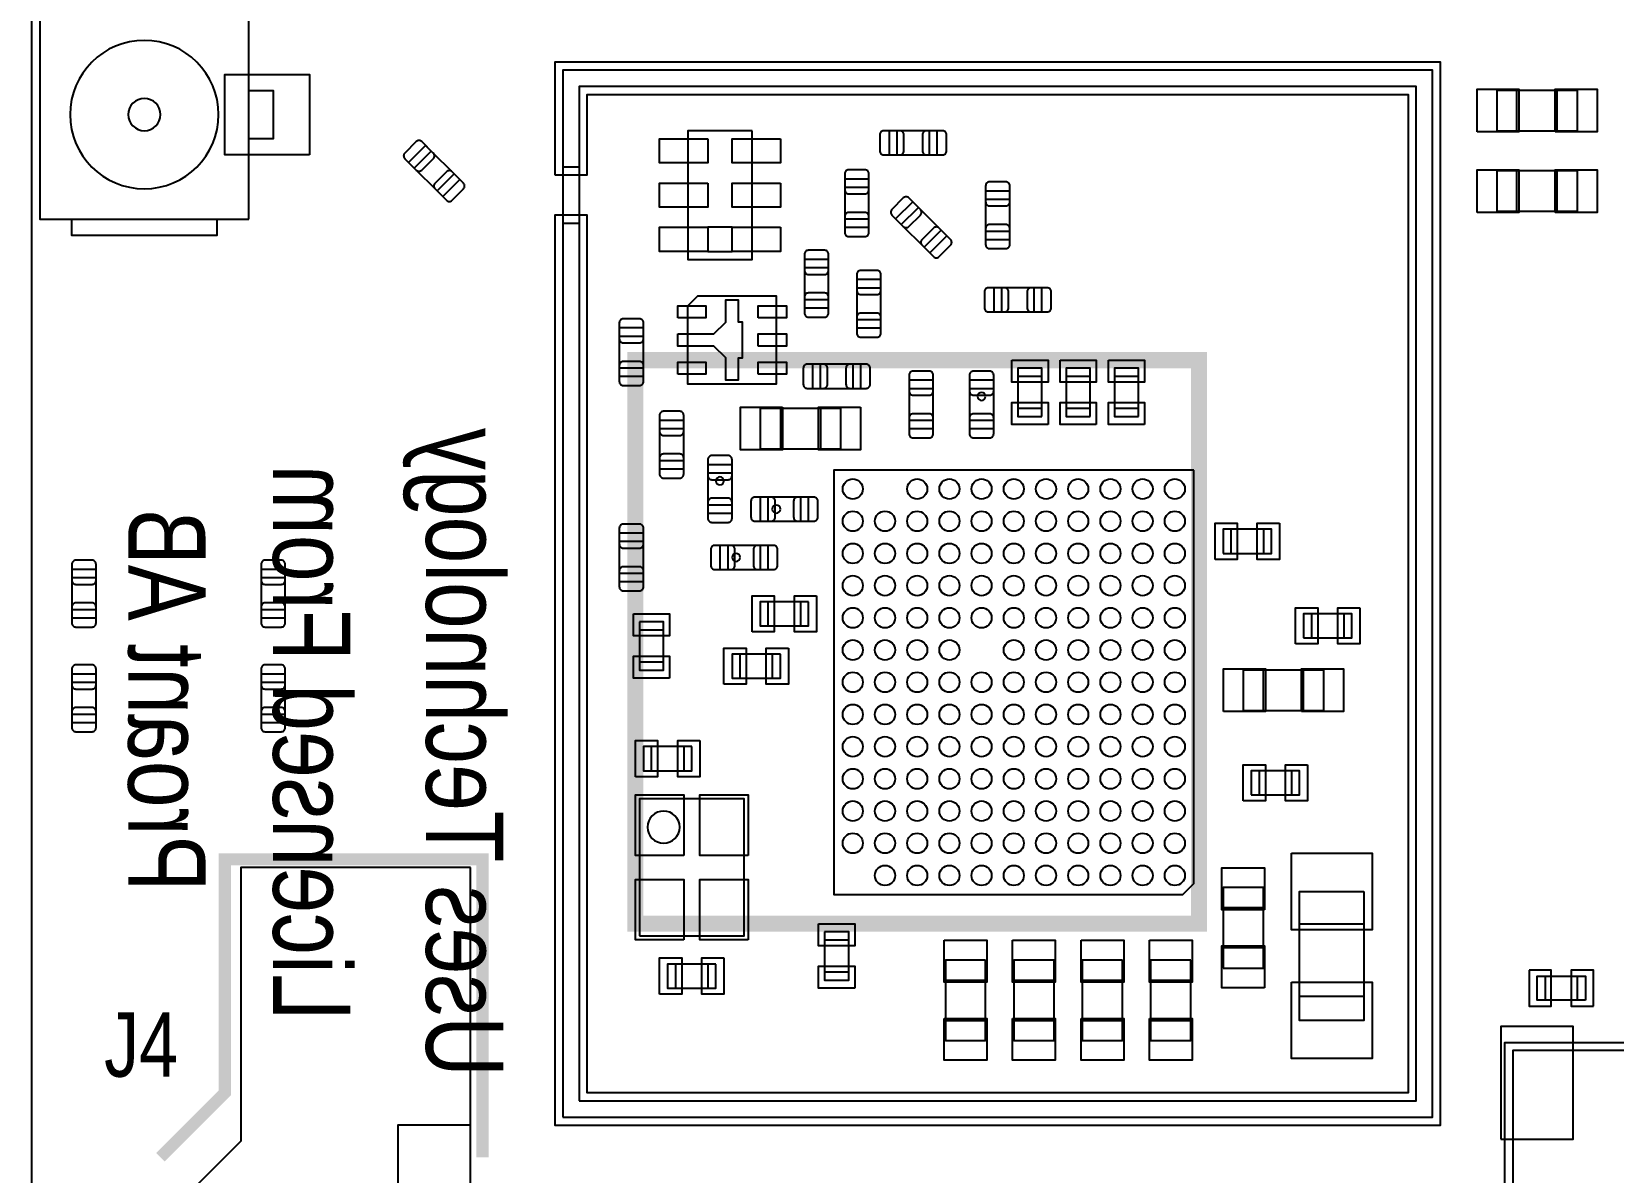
# Model space of a CAD drawing. Extents: x -2.3 to 88, y -2.5 to 83.
# Drawn here: x 0 to 19.65, y 35.41 to 49.58 of the extents above; entities that cross this region are included whole.
import ezdxf

# ---------------------------------------------------------------- set-up
doc = ezdxf.new("R2010")
doc.units = 0
for name, color, linetype in [('BOARD_OUTLINE', 85, 'CONTINUOUS'), ('PARTS_BOTTOM', 12, 'CONTINUOUS'), ('PARTS_TOP', 111, 'CONTINUOUS'), ('PINS_BOTTOM', 5, 'CONTINUOUS'), ('PINS_TOP', 1, 'CONTINUOUS'), ('SILK_BOTTOM', 85, 'CONTINUOUS'), ('SILK_TOP', 85, 'CONTINUOUS')]:
    doc.layers.add(name, color=color, linetype=linetype)

msp = doc.modelspace()

# ---------------------------------------------------------------- linework, layer by layer
at = {"layer": 'BOARD_OUTLINE'}
msp.add_lwpolyline([(3, 0), (82, 0, 0.414214), (85, 3), (85, 53, 0.414214), (82, 56), (3, 56, 0.414214), (0, 53), (0, 3, 0.414214)], format="xyb", close=True, dxfattribs=at)
at = {"layer": 'PARTS_BOTTOM'}
for points in [[(19.3, 37.55), (18.7, 37.55), (18.7, 37.85), (19.3, 37.85), (19.3, 37.55)], [(18.8, 37.85), (18.8, 37.55)], [(19.2, 37.55), (19.2, 37.85)], [(20.7, 33.825), (18.3, 33.825), (18.3, 37.025), (20.7, 37.025), (20.7, 33.825), (20.6, 33.825)], [(20.6, 33.925), (20.6, 36.925), (18.4, 36.925), (18.4, 33.925), (20.6, 33.925)]]:
    msp.add_lwpolyline(points, dxfattribs=at)
at = {"layer": 'PARTS_TOP'}
for points in [[(2.7, 47.25), (2.7, 49.85), (0.1, 49.85), (0.1, 47.25), (2.7, 47.25)], [(6.6, 36.1), (17.4, 36.1), (17.4, 49.1), (6.6, 49.1), (6.6, 36.1)], [(2.7, 48.85), (3, 48.85), (3, 48.25), (2.7, 48.25)], [(6.8, 36.3), (17.2, 36.3), (17.2, 48.9), (6.8, 48.9), (6.8, 36.3)], [(18.2, 48.85), (18.2, 48.35), (19.2, 48.35), (19.2, 48.85), (18.2, 48.85)], [(18.45, 48.35), (18.45, 48.85)], [(18.95, 48.35), (18.95, 48.85)], [(8.95, 48.35), (8.15, 48.35), (8.15, 46.75), (8.95, 46.75), (8.95, 48.35)], [(11.25, 48.35), (10.65, 48.35), (10.65, 48.05), (11.25, 48.05), (11.25, 48.35)], [(10.75, 48.05), (10.75, 48.35)], [(11.15, 48.35), (11.15, 48.05)], [(4.6818, 47.9561), (5.1061, 47.5318), (5.3182, 47.7439), (4.8939, 48.1682), (4.6818, 47.9561)], [(4.7525, 47.8854), (4.9646, 48.0975)], [(5.2475, 47.8146), (5.0354, 47.6025)], [(6.6, 47.9), (6.8, 47.9)], [(10.4, 47.15), (10.4, 47.75), (10.1, 47.75), (10.1, 47.15), (10.4, 47.15)], [(18.2, 47.85), (18.2, 47.35), (19.2, 47.35), (19.2, 47.85), (18.2, 47.85)], [(18.45, 47.35), (18.45, 47.85)], [(18.95, 47.35), (18.95, 47.85)], [(10.1, 47.65), (10.4, 47.65)], [(12.15, 47), (12.15, 47.6), (11.85, 47.6), (11.85, 47), (12.15, 47)], [(11.3682, 47.0439), (10.9439, 47.4682), (10.7318, 47.2561), (11.1561, 46.8318), (11.3682, 47.0439)], [(10.8025, 47.1854), (11.0146, 47.3975)], [(11.85, 47.5), (12.15, 47.5)], [(2.3, 47.25), (2.3, 47.05), (0.5, 47.05), (0.5, 47.25)], [(6.6, 47.2), (6.8, 47.2)], [(10.4, 47.25), (10.1, 47.25)], [(11.2975, 47.1146), (11.0854, 46.9025)], [(12.15, 47.1), (11.85, 47.1)], [(9.9, 46.15), (9.9, 46.75), (9.6, 46.75), (9.6, 46.15), (9.9, 46.15)], [(9.6, 46.65), (9.9, 46.65)], [(10.25, 46.5), (10.25, 45.9), (10.55, 45.9), (10.55, 46.5), (10.25, 46.5)], [(10.25, 46.4), (10.55, 46.4)], [(11.95, 46.1), (12.55, 46.1), (12.55, 46.4), (11.95, 46.4), (11.95, 46.1)], [(12.05, 46.1), (12.05, 46.4)], [(12.45, 46.4), (12.45, 46.1)], [(8.15, 46.175), (8.275, 46.3), (9.25, 46.3), (9.25, 45.2), (8.15, 45.2), (8.15, 46.175)], [(9.9, 46.25), (9.6, 46.25)], [(10.55, 46), (10.25, 46)], [(7.3, 45.9), (7.3, 45.3), (7.6, 45.3), (7.6, 45.9), (7.3, 45.9)], [(7.3, 45.8), (7.6, 45.8)], [(7.6, 45.4), (7.3, 45.4)], [(9.7, 45.15), (10.3, 45.15), (10.3, 45.45), (9.7, 45.45), (9.7, 45.15)], [(9.8, 45.15), (9.8, 45.45)], [(10.2, 45.45), (10.2, 45.15)], [(12.55, 44.8), (12.55, 45.4), (12.25, 45.4), (12.25, 44.8), (12.55, 44.8)], [(13.15, 44.8), (13.15, 45.4), (12.85, 45.4), (12.85, 44.8), (13.15, 44.8)], [(13.75, 44.8), (13.75, 45.4), (13.45, 45.4), (13.45, 44.8), (13.75, 44.8)], [(10.9, 45.25), (10.9, 44.65), (11.2, 44.65), (11.2, 45.25), (10.9, 45.25)], [(11.65, 45.25), (11.65, 44.65), (11.95, 44.65), (11.95, 45.25), (11.65, 45.25)], [(12.25, 45.3), (12.55, 45.3)], [(12.85, 45.3), (13.15, 45.3)], [(13.45, 45.3), (13.75, 45.3)], [(10.9, 45.15), (11.2, 45.15)], [(11.65, 45.15), (11.95, 45.15)], [(10.05, 44.4), (10.05, 44.9), (9.05, 44.9), (9.05, 44.4), (10.05, 44.4)], [(9.3, 44.9), (9.3, 44.4)], [(9.8, 44.9), (9.8, 44.4)], [(12.55, 44.9), (12.25, 44.9)], [(13.15, 44.9), (12.85, 44.9)], [(13.75, 44.9), (13.45, 44.9)], [(8.1, 44.15), (8.1, 44.75), (7.8, 44.75), (7.8, 44.15), (8.1, 44.15)], [(7.8, 44.65), (8.1, 44.65)], [(11.2, 44.75), (10.9, 44.75)], [(11.95, 44.75), (11.65, 44.75)], [(8.1, 44.25), (7.8, 44.25)], [(8.4, 44.2), (8.4, 43.6), (8.7, 43.6), (8.7, 44.2), (8.4, 44.2)], [(8.4, 44.1), (8.7, 44.1)], [(14.435, 44.135), (9.965, 44.135), (9.965, 38.865), (14.3004, 38.865), (14.435, 38.9996), (14.435, 44.135)], [(8.7, 43.7), (8.4, 43.7)], [(9.05, 43.5), (9.65, 43.5), (9.65, 43.8), (9.05, 43.8), (9.05, 43.5)], [(9.15, 43.5), (9.15, 43.8)], [(9.55, 43.8), (9.55, 43.5)], [(7.3, 43.35), (7.3, 42.75), (7.6, 42.75), (7.6, 43.35), (7.3, 43.35)], [(7.3, 43.25), (7.6, 43.25)], [(14.8, 43.1), (15.4, 43.1), (15.4, 43.4), (14.8, 43.4), (14.8, 43.1)], [(14.9, 43.1), (14.9, 43.4)], [(15.3, 43.4), (15.3, 43.1)], [(8.55, 42.9), (9.15, 42.9), (9.15, 43.2), (8.55, 43.2), (8.55, 42.9)], [(8.65, 42.9), (8.65, 43.2)], [(9.05, 43.2), (9.05, 42.9)], [(0.5, 42.9), (0.5, 42.3), (0.8, 42.3), (0.8, 42.9), (0.5, 42.9)], [(2.85, 42.9), (2.85, 42.3), (3.15, 42.3), (3.15, 42.9), (2.85, 42.9)], [(7.6, 42.85), (7.3, 42.85)], [(0.5, 42.8), (0.8, 42.8)], [(2.85, 42.8), (3.15, 42.8)], [(9.65, 42.5), (9.05, 42.5), (9.05, 42.2), (9.65, 42.2), (9.65, 42.5)], [(9.15, 42.2), (9.15, 42.5)], [(9.55, 42.5), (9.55, 42.2)], [(0.8, 42.4), (0.5, 42.4)], [(3.15, 42.4), (2.85, 42.4)], [(7.55, 42.25), (7.55, 41.65), (7.85, 41.65), (7.85, 42.25), (7.55, 42.25)], [(15.8, 42.05), (16.4, 42.05), (16.4, 42.35), (15.8, 42.35), (15.8, 42.05)], [(15.9, 42.05), (15.9, 42.35)], [(16.3, 42.35), (16.3, 42.05)], [(7.55, 42.15), (7.85, 42.15)], [(9.3, 41.85), (8.7, 41.85), (8.7, 41.55), (9.3, 41.55), (9.3, 41.85)], [(8.8, 41.55), (8.8, 41.85)], [(9.2, 41.85), (9.2, 41.55)], [(7.85, 41.75), (7.55, 41.75)], [(0.5, 41.6), (0.5, 41), (0.8, 41), (0.8, 41.6), (0.5, 41.6)], [(0.5, 41.5), (0.8, 41.5)], [(2.85, 41.6), (2.85, 41), (3.15, 41), (3.15, 41.6), (2.85, 41.6)], [(2.85, 41.5), (3.15, 41.5)], [(15.05, 41.65), (15.05, 41.15), (16.05, 41.15), (16.05, 41.65), (15.05, 41.65)], [(15.3, 41.15), (15.3, 41.65)], [(15.8, 41.15), (15.8, 41.65)], [(0.8, 41.1), (0.5, 41.1)], [(3.15, 41.1), (2.85, 41.1)], [(8.2, 40.7), (7.6, 40.7), (7.6, 40.4), (8.2, 40.4), (8.2, 40.7)], [(7.7, 40.4), (7.7, 40.7)], [(8.1, 40.7), (8.1, 40.4)], [(15.15, 40.1), (15.75, 40.1), (15.75, 40.4), (15.15, 40.4), (15.15, 40.1)], [(15.25, 40.1), (15.25, 40.4)], [(15.65, 40.4), (15.65, 40.1)], [(7.55, 38.35), (8.85, 38.35), (8.85, 40.05), (7.55, 40.05), (7.55, 38.35)], [(5.45, 39.2), (2.6, 39.2), (2.6, 35.8), (1.5, 34.7), (1.5, 21.3), (2.65, 20.15), (2.65, 16.8), (5.45, 16.8), (5.45, 39.2)], [(14.8, 37.95), (15.3, 37.95), (15.3, 38.95), (14.8, 38.95), (14.8, 37.95)], [(16.55, 38.9), (16.55, 37.3), (15.75, 37.3), (15.75, 38.9), (16.55, 38.9)], [(15.3, 38.7), (14.8, 38.7)], [(9.85, 38.4), (9.85, 37.8), (10.15, 37.8), (10.15, 38.4), (9.85, 38.4)], [(15.75, 38.5), (16.55, 38.5)], [(9.85, 38.3), (10.15, 38.3)], [(15.3, 38.2), (14.8, 38.2)], [(8.5, 38), (7.9, 38), (7.9, 37.7), (8.5, 37.7), (8.5, 38)], [(8, 37.7), (8, 38)], [(8.4, 38), (8.4, 37.7)], [(11.85, 38.05), (11.35, 38.05), (11.35, 37.05), (11.85, 37.05), (11.85, 38.05)], [(12.7, 38.05), (12.2, 38.05), (12.2, 37.05), (12.7, 37.05), (12.7, 38.05)], [(13.55, 38.05), (13.05, 38.05), (13.05, 37.05), (13.55, 37.05), (13.55, 38.05)], [(14.4, 38.05), (13.9, 38.05), (13.9, 37.05), (14.4, 37.05), (14.4, 38.05)], [(10.15, 37.9), (9.85, 37.9)], [(11.35, 37.8), (11.85, 37.8)], [(12.2, 37.8), (12.7, 37.8)], [(13.05, 37.8), (13.55, 37.8)], [(13.9, 37.8), (14.4, 37.8)], [(15.75, 37.6), (16.55, 37.6)], [(11.35, 37.3), (11.85, 37.3)], [(12.2, 37.3), (12.7, 37.3)], [(13.05, 37.3), (13.55, 37.3)], [(13.9, 37.3), (14.4, 37.3)], [(5.45, 36), (4.55, 36), (4.55, 20), (5.45, 20)]]:
    msp.add_lwpolyline(points, dxfattribs=at)
for points in [[(2.322, 48.55, 1), (0.478, 48.55, 1), (2.322, 48.55)], [(1.6, 48.55, 1), (1.2, 48.55, 1), (1.6, 48.55)]]:
    msp.add_lwpolyline(points, format="xyb", dxfattribs=at)
msp.add_lwpolyline([(8.7, 46.85), (8.7, 47.15), (8.4, 47.15), (8.4, 46.85)], close=True, dxfattribs=at)
for points in [[(11.85, 45.05, 1), (11.75, 45.05, 1)], [(8.6, 44, 1), (8.5, 44, 1)], [(9.3, 43.65, 1), (9.2, 43.65, 1)], [(8.8, 43.05, 1), (8.7, 43.05, 1)], [(8.05, 39.7, 1), (7.65, 39.7, 1)]]:
    msp.add_lwpolyline(points, format="xyb", close=True, dxfattribs=at)
at = {"layer": 'PINS_BOTTOM'}
for points in [[(18.6, 37.925), (18.6, 37.475), (18.875, 37.475), (18.875, 37.925)], [(19.4, 37.475), (19.4, 37.925), (19.125, 37.925), (19.125, 37.475)], [(18.25, 35.825), (19.15, 35.825), (19.15, 37.225), (18.25, 37.225)]]:
    msp.add_lwpolyline(points, close=True, dxfattribs=at)
at = {"layer": 'PINS_TOP'}
for points in [[(6.5, 47.8), (6.9, 47.8), (6.9, 48.8), (17.1, 48.8), (17.1, 36.4), (6.9, 36.4), (6.9, 47.3), (6.5, 47.3), (6.5, 36), (17.5, 36), (17.5, 49.2), (6.5, 49.2)], [(3.45, 48.05), (2.4, 48.05), (2.4, 49.05), (3.45, 49.05)], [(17.955, 48.335), (17.955, 48.865), (18.475, 48.865), (18.475, 48.335)], [(18.925, 48.335), (18.925, 48.865), (19.445, 48.865), (19.445, 48.335)], [(8.4, 48.25), (8.4, 47.95), (7.8, 47.95), (7.8, 48.25)], [(9.3, 48.25), (9.3, 47.95), (8.7, 47.95), (8.7, 48.25)], [(17.955, 47.335), (17.955, 47.865), (18.475, 47.865), (18.475, 47.335)], [(18.925, 47.335), (18.925, 47.865), (19.445, 47.865), (19.445, 47.335)], [(8.4, 47.7), (8.4, 47.4), (7.8, 47.4), (7.8, 47.7)], [(9.3, 47.7), (9.3, 47.4), (8.7, 47.4), (8.7, 47.7)], [(8.4, 47.15), (8.4, 46.85), (7.8, 46.85), (7.8, 47.15)], [(9.3, 47.15), (9.3, 46.85), (8.7, 46.85), (8.7, 47.15)], [(8.025, 45.825), (8.475, 45.825), (8.625, 45.97), (8.625, 46.25), (8.775, 46.25), (8.775, 45.975), (8.825, 45.975), (8.825, 45.525), (8.775, 45.525), (8.775, 45.25), (8.625, 45.25), (8.625, 45.53), (8.475, 45.675), (8.025, 45.675)], [(8.025, 46.025), (8.025, 46.175), (8.375, 46.175), (8.375, 46.025)], [(9.025, 46.025), (9.025, 46.175), (9.375, 46.175), (9.375, 46.025)], [(9.025, 45.675), (9.025, 45.825), (9.375, 45.825), (9.375, 45.675)], [(8.025, 45.325), (8.025, 45.475), (8.375, 45.475), (8.375, 45.325)], [(9.025, 45.325), (9.025, 45.475), (9.375, 45.475), (9.375, 45.325)], [(12.175, 45.5), (12.625, 45.5), (12.625, 45.225), (12.175, 45.225)], [(12.775, 45.5), (13.225, 45.5), (13.225, 45.225), (12.775, 45.225)], [(13.375, 45.5), (13.825, 45.5), (13.825, 45.225), (13.375, 45.225)], [(9.325, 44.915), (9.325, 44.385), (8.805, 44.385), (8.805, 44.915)], [(10.295, 44.915), (10.295, 44.385), (9.775, 44.385), (9.775, 44.915)], [(12.625, 44.7), (12.175, 44.7), (12.175, 44.975), (12.625, 44.975)], [(13.225, 44.7), (12.775, 44.7), (12.775, 44.975), (13.225, 44.975)], [(13.825, 44.7), (13.375, 44.7), (13.375, 44.975), (13.825, 44.975)], [(14.7, 43.025), (14.7, 43.475), (14.975, 43.475), (14.975, 43.025)], [(15.5, 43.475), (15.5, 43.025), (15.225, 43.025), (15.225, 43.475)], [(8.95, 42.125), (8.95, 42.575), (9.225, 42.575), (9.225, 42.125)], [(9.75, 42.575), (9.75, 42.125), (9.475, 42.125), (9.475, 42.575)], [(7.475, 42.35), (7.925, 42.35), (7.925, 42.075), (7.475, 42.075)], [(15.7, 41.975), (15.7, 42.425), (15.975, 42.425), (15.975, 41.975)], [(16.5, 42.425), (16.5, 41.975), (16.225, 41.975), (16.225, 42.425)], [(8.6, 41.475), (8.6, 41.925), (8.875, 41.925), (8.875, 41.475)], [(9.4, 41.925), (9.4, 41.475), (9.125, 41.475), (9.125, 41.925)], [(7.925, 41.55), (7.475, 41.55), (7.475, 41.825), (7.925, 41.825)], [(14.805, 41.135), (14.805, 41.665), (15.325, 41.665), (15.325, 41.135)], [(15.775, 41.135), (15.775, 41.665), (16.295, 41.665), (16.295, 41.135)], [(7.5, 40.325), (7.5, 40.775), (7.775, 40.775), (7.775, 40.325)], [(8.3, 40.775), (8.3, 40.325), (8.025, 40.325), (8.025, 40.775)], [(15.05, 40.025), (15.05, 40.475), (15.325, 40.475), (15.325, 40.025)], [(15.85, 40.475), (15.85, 40.025), (15.575, 40.025), (15.575, 40.475)], [(8.1, 39.35), (7.5, 39.35), (7.5, 40.1), (8.1, 40.1)], [(8.9, 39.35), (8.3, 39.35), (8.3, 40.1), (8.9, 40.1)], [(15.65, 39.375), (16.65, 39.375), (16.65, 38.425), (15.65, 38.425)], [(15.315, 38.675), (14.785, 38.675), (14.785, 39.195), (15.315, 39.195)], [(8.1, 38.3), (7.5, 38.3), (7.5, 39.05), (8.1, 39.05)], [(8.9, 38.3), (8.3, 38.3), (8.3, 39.05), (8.9, 39.05)], [(9.775, 38.5), (10.225, 38.5), (10.225, 38.225), (9.775, 38.225)], [(11.335, 38.295), (11.865, 38.295), (11.865, 37.775), (11.335, 37.775)], [(12.185, 38.295), (12.715, 38.295), (12.715, 37.775), (12.185, 37.775)], [(13.035, 38.295), (13.565, 38.295), (13.565, 37.775), (13.035, 37.775)], [(13.885, 38.295), (14.415, 38.295), (14.415, 37.775), (13.885, 37.775)], [(15.315, 37.705), (14.785, 37.705), (14.785, 38.225), (15.315, 38.225)], [(7.8, 37.625), (7.8, 38.075), (8.075, 38.075), (8.075, 37.625)], [(8.6, 38.075), (8.6, 37.625), (8.325, 37.625), (8.325, 38.075)], [(10.225, 37.7), (9.775, 37.7), (9.775, 37.975), (10.225, 37.975)], [(15.65, 37.775), (16.65, 37.775), (16.65, 36.825), (15.65, 36.825)], [(11.335, 37.325), (11.865, 37.325), (11.865, 36.805), (11.335, 36.805)], [(12.185, 37.325), (12.715, 37.325), (12.715, 36.805), (12.185, 36.805)], [(13.035, 37.325), (13.565, 37.325), (13.565, 36.805), (13.035, 36.805)], [(13.885, 37.325), (14.415, 37.325), (14.415, 36.805), (13.885, 36.805)]]:
    msp.add_lwpolyline(points, close=True, dxfattribs=at)
for points in [[(10.785, 48.35), (10.585, 48.35, 0.414214), (10.535, 48.3), (10.535, 48.1, 0.414214), (10.585, 48.05), (10.785, 48.05, 0.414214), (10.835, 48.1), (10.835, 48.3, 0.414214)], [(11.115, 48.05), (11.315, 48.05, 0.414214), (11.365, 48.1), (11.365, 48.3, 0.414214), (11.315, 48.35), (11.115, 48.35, 0.414214), (11.065, 48.3), (11.065, 48.1, 0.414214)], [(4.9894, 48.0728), (4.848, 48.2142, 0.41439), (4.7772, 48.2142), (4.6358, 48.0728, 0.41439), (4.6358, 48.002), (4.7772, 47.8606, 0.41439), (4.848, 47.8606), (4.9894, 48.002, 0.41439)], [(5.0106, 47.6272), (5.152, 47.4858, 0.41439), (5.2228, 47.4858), (5.3642, 47.6272, 0.41439), (5.3642, 47.698), (5.2228, 47.8394, 0.41439), (5.152, 47.8394), (5.0106, 47.698, 0.41439)], [(10.4, 47.615), (10.4, 47.815, 0.414214), (10.35, 47.865), (10.15, 47.865, 0.414214), (10.1, 47.815), (10.1, 47.615, 0.414214), (10.15, 47.565), (10.35, 47.565, 0.414214)], [(12.15, 47.465), (12.15, 47.665, 0.414214), (12.1, 47.715), (11.9, 47.715, 0.414214), (11.85, 47.665), (11.85, 47.465, 0.414214), (11.9, 47.415), (12.1, 47.415, 0.414214)], [(11.0394, 47.3728), (10.898, 47.5142, 0.41439), (10.8272, 47.5142), (10.6858, 47.3728, 0.41439), (10.6858, 47.302), (10.8272, 47.1606, 0.41439), (10.898, 47.1606), (11.0394, 47.302, 0.41439)], [(10.1, 47.285), (10.1, 47.085, 0.414214), (10.15, 47.035), (10.35, 47.035, 0.414214), (10.4, 47.085), (10.4, 47.285, 0.414214), (10.35, 47.335), (10.15, 47.335, 0.414214)], [(11.0606, 46.9272), (11.202, 46.7858, 0.41439), (11.2728, 46.7858), (11.4142, 46.9272, 0.41439), (11.4142, 46.998), (11.2728, 47.1394, 0.41439), (11.202, 47.1394), (11.0606, 46.998, 0.41439)], [(11.85, 47.135), (11.85, 46.935, 0.414214), (11.9, 46.885), (12.1, 46.885, 0.414214), (12.15, 46.935), (12.15, 47.135, 0.414214), (12.1, 47.185), (11.9, 47.185, 0.414214)], [(9.9, 46.615), (9.9, 46.815, 0.414214), (9.85, 46.865), (9.65, 46.865, 0.414214), (9.6, 46.815), (9.6, 46.615, 0.414214), (9.65, 46.565), (9.85, 46.565, 0.414214)], [(10.55, 46.365), (10.55, 46.565, 0.414214), (10.5, 46.615), (10.3, 46.615, 0.414214), (10.25, 46.565), (10.25, 46.365, 0.414214), (10.3, 46.315), (10.5, 46.315, 0.414214)], [(12.085, 46.4), (11.885, 46.4, 0.414214), (11.835, 46.35), (11.835, 46.15, 0.414214), (11.885, 46.1), (12.085, 46.1, 0.414214), (12.135, 46.15), (12.135, 46.35, 0.414214)], [(12.415, 46.1), (12.615, 46.1, 0.414214), (12.665, 46.15), (12.665, 46.35, 0.414214), (12.615, 46.4), (12.415, 46.4, 0.414214), (12.365, 46.35), (12.365, 46.15, 0.414214)], [(9.6, 46.285), (9.6, 46.085, 0.414214), (9.65, 46.035), (9.85, 46.035, 0.414214), (9.9, 46.085), (9.9, 46.285, 0.414214), (9.85, 46.335), (9.65, 46.335, 0.414214)], [(7.6, 45.765), (7.6, 45.965, 0.414214), (7.55, 46.015), (7.35, 46.015, 0.414214), (7.3, 45.965), (7.3, 45.765, 0.414214), (7.35, 45.715), (7.55, 45.715, 0.414214)], [(10.25, 46.035), (10.25, 45.835, 0.414214), (10.3, 45.785), (10.5, 45.785, 0.414214), (10.55, 45.835), (10.55, 46.035, 0.414214), (10.5, 46.085), (10.3, 46.085, 0.414214)], [(7.3, 45.435), (7.3, 45.235, 0.414214), (7.35, 45.185), (7.55, 45.185, 0.414214), (7.6, 45.235), (7.6, 45.435, 0.414214), (7.55, 45.485), (7.35, 45.485, 0.414214)], [(9.835, 45.45), (9.635, 45.45, 0.414214), (9.585, 45.4), (9.585, 45.2, 0.414214), (9.635, 45.15), (9.835, 45.15, 0.414214), (9.885, 45.2), (9.885, 45.4, 0.414214)], [(10.165, 45.15), (10.365, 45.15, 0.414214), (10.415, 45.2), (10.415, 45.4, 0.414214), (10.365, 45.45), (10.165, 45.45, 0.414214), (10.115, 45.4), (10.115, 45.2, 0.414214)], [(11.2, 45.115), (11.2, 45.315, 0.414214), (11.15, 45.365), (10.95, 45.365, 0.414214), (10.9, 45.315), (10.9, 45.115, 0.414214), (10.95, 45.065), (11.15, 45.065, 0.414214)], [(11.95, 45.115), (11.95, 45.315, 0.414214), (11.9, 45.365), (11.7, 45.365, 0.414214), (11.65, 45.315), (11.65, 45.115, 0.414214), (11.7, 45.065), (11.9, 45.065, 0.414214)], [(8.1, 44.615), (8.1, 44.815, 0.414214), (8.05, 44.865), (7.85, 44.865, 0.414214), (7.8, 44.815), (7.8, 44.615, 0.414214), (7.85, 44.565), (8.05, 44.565, 0.414214)], [(10.9, 44.785), (10.9, 44.585, 0.414214), (10.95, 44.535), (11.15, 44.535, 0.414214), (11.2, 44.585), (11.2, 44.785, 0.414214), (11.15, 44.835), (10.95, 44.835, 0.414214)], [(11.65, 44.785), (11.65, 44.585, 0.414214), (11.7, 44.535), (11.9, 44.535, 0.414214), (11.95, 44.585), (11.95, 44.785, 0.414214), (11.9, 44.835), (11.7, 44.835, 0.414214)], [(7.8, 44.285), (7.8, 44.085, 0.414214), (7.85, 44.035), (8.05, 44.035, 0.414214), (8.1, 44.085), (8.1, 44.285, 0.414214), (8.05, 44.335), (7.85, 44.335, 0.414214)], [(8.7, 44.065), (8.7, 44.265, 0.414214), (8.65, 44.315), (8.45, 44.315, 0.414214), (8.4, 44.265), (8.4, 44.065, 0.414214), (8.45, 44.015), (8.65, 44.015, 0.414214)], [(8.4, 43.735), (8.4, 43.535, 0.414214), (8.45, 43.485), (8.65, 43.485, 0.414214), (8.7, 43.535), (8.7, 43.735, 0.414214), (8.65, 43.785), (8.45, 43.785, 0.414214)], [(9.185, 43.8), (8.985, 43.8, 0.414214), (8.935, 43.75), (8.935, 43.55, 0.414214), (8.985, 43.5), (9.185, 43.5, 0.414214), (9.235, 43.55), (9.235, 43.75, 0.414214)], [(9.515, 43.5), (9.715, 43.5, 0.414214), (9.765, 43.55), (9.765, 43.75, 0.414214), (9.715, 43.8), (9.515, 43.8, 0.414214), (9.465, 43.75), (9.465, 43.55, 0.414214)], [(7.6, 43.215), (7.6, 43.415, 0.414214), (7.55, 43.465), (7.35, 43.465, 0.414214), (7.3, 43.415), (7.3, 43.215, 0.414214), (7.35, 43.165), (7.55, 43.165, 0.414214)], [(8.685, 43.2), (8.485, 43.2, 0.414214), (8.435, 43.15), (8.435, 42.95, 0.414214), (8.485, 42.9), (8.685, 42.9, 0.414214), (8.735, 42.95), (8.735, 43.15, 0.414214)], [(9.015, 42.9), (9.215, 42.9, 0.414214), (9.265, 42.95), (9.265, 43.15, 0.414214), (9.215, 43.2), (9.015, 43.2, 0.414214), (8.965, 43.15), (8.965, 42.95, 0.414214)], [(0.8, 42.765), (0.8, 42.965, 0.414214), (0.75, 43.015), (0.55, 43.015, 0.414214), (0.5, 42.965), (0.5, 42.765, 0.414214), (0.55, 42.715), (0.75, 42.715, 0.414214)], [(3.15, 42.765), (3.15, 42.965, 0.414214), (3.1, 43.015), (2.9, 43.015, 0.414214), (2.85, 42.965), (2.85, 42.765, 0.414214), (2.9, 42.715), (3.1, 42.715, 0.414214)], [(7.3, 42.885), (7.3, 42.685, 0.414214), (7.35, 42.635), (7.55, 42.635, 0.414214), (7.6, 42.685), (7.6, 42.885, 0.414214), (7.55, 42.935), (7.35, 42.935, 0.414214)], [(0.5, 42.435), (0.5, 42.235, 0.414214), (0.55, 42.185), (0.75, 42.185, 0.414214), (0.8, 42.235), (0.8, 42.435, 0.414214), (0.75, 42.485), (0.55, 42.485, 0.414214)], [(2.85, 42.435), (2.85, 42.235, 0.414214), (2.9, 42.185), (3.1, 42.185, 0.414214), (3.15, 42.235), (3.15, 42.435, 0.414214), (3.1, 42.485), (2.9, 42.485, 0.414214)], [(0.8, 41.465), (0.8, 41.665, 0.414214), (0.75, 41.715), (0.55, 41.715, 0.414214), (0.5, 41.665), (0.5, 41.465, 0.414214), (0.55, 41.415), (0.75, 41.415, 0.414214)], [(3.15, 41.465), (3.15, 41.665, 0.414214), (3.1, 41.715), (2.9, 41.715, 0.414214), (2.85, 41.665), (2.85, 41.465, 0.414214), (2.9, 41.415), (3.1, 41.415, 0.414214)], [(0.5, 41.135), (0.5, 40.935, 0.414214), (0.55, 40.885), (0.75, 40.885, 0.414214), (0.8, 40.935), (0.8, 41.135, 0.414214), (0.75, 41.185), (0.55, 41.185, 0.414214)], [(2.85, 41.135), (2.85, 40.935, 0.414214), (2.9, 40.885), (3.1, 40.885, 0.414214), (3.15, 40.935), (3.15, 41.135, 0.414214), (3.1, 41.185), (2.9, 41.185, 0.414214)]]:
    msp.add_lwpolyline(points, format="xyb", close=True, dxfattribs=at)
for centre in [(10.2, 43.9), (11, 43.9), (11.4, 43.9), (11.8, 43.9), (12.2, 43.9), (12.6, 43.9), (13, 43.9), (13.4, 43.9), (13.8, 43.9), (14.2, 43.9), (10.2, 43.5), (10.6, 43.5), (11, 43.5), (11.4, 43.5), (11.8, 43.5), (12.2, 43.5), (12.6, 43.5), (13, 43.5), (13.4, 43.5), (13.8, 43.5), (14.2, 43.5), (10.2, 43.1), (10.6, 43.1), (11, 43.1), (11.4, 43.1), (11.8, 43.1), (12.2, 43.1), (12.6, 43.1), (13, 43.1), (13.4, 43.1), (13.8, 43.1), (14.2, 43.1), (10.2, 42.7), (10.6, 42.7), (11, 42.7), (11.4, 42.7), (11.8, 42.7), (12.2, 42.7), (12.6, 42.7), (13, 42.7), (13.4, 42.7), (13.8, 42.7), (14.2, 42.7), (10.2, 42.3), (10.6, 42.3), (11, 42.3), (11.4, 42.3), (11.8, 42.3), (12.2, 42.3), (12.6, 42.3), (13, 42.3), (13.4, 42.3), (13.8, 42.3), (14.2, 42.3), (10.2, 41.9), (10.6, 41.9), (11, 41.9), (11.4, 41.9), (12.2, 41.9), (12.6, 41.9), (13, 41.9), (13.4, 41.9), (13.8, 41.9), (14.2, 41.9), (10.2, 41.5), (10.6, 41.5), (11, 41.5), (11.4, 41.5), (11.8, 41.5), (12.2, 41.5), (12.6, 41.5), (13, 41.5), (13.4, 41.5), (13.8, 41.5), (14.2, 41.5), (10.2, 41.1), (10.6, 41.1), (11, 41.1), (11.4, 41.1), (11.8, 41.1), (12.2, 41.1), (12.6, 41.1), (13, 41.1), (13.4, 41.1), (13.8, 41.1), (14.2, 41.1), (10.2, 40.7), (10.6, 40.7), (11, 40.7), (11.4, 40.7), (11.8, 40.7), (12.2, 40.7), (12.6, 40.7), (13, 40.7), (13.4, 40.7), (13.8, 40.7), (14.2, 40.7), (10.2, 40.3), (10.6, 40.3), (11, 40.3), (11.4, 40.3), (11.8, 40.3), (12.2, 40.3), (12.6, 40.3), (13, 40.3), (13.4, 40.3), (13.8, 40.3), (14.2, 40.3), (10.2, 39.9), (10.6, 39.9), (11, 39.9), (11.4, 39.9), (11.8, 39.9), (12.2, 39.9), (12.6, 39.9), (13, 39.9), (13.4, 39.9), (13.8, 39.9), (14.2, 39.9), (10.2, 39.5), (10.6, 39.5), (11, 39.5), (11.4, 39.5), (11.8, 39.5), (12.2, 39.5), (12.6, 39.5), (13, 39.5), (13.4, 39.5), (13.8, 39.5), (14.2, 39.5), (10.6, 39.1), (11, 39.1), (11.4, 39.1), (11.8, 39.1), (12.2, 39.1), (12.6, 39.1), (13, 39.1), (13.4, 39.1), (13.8, 39.1), (14.2, 39.1)]:
    msp.add_circle(centre, 0.125, dxfattribs=at)
at = {"layer": 'SILK_BOTTOM', "const_width": 0.2}
msp.add_lwpolyline([(7.5, 45.5), (7.5, 38.5), (14.5, 38.5), (14.5, 45.5), (7.5, 45.5)], dxfattribs=at)
at = {"layer": 'SILK_TOP', "const_width": 0.15}
msp.add_lwpolyline([(5.6, 35.6), (5.6, 39.3), (2.4, 39.3), (2.4, 36.4), (1.6, 35.6)], dxfattribs=at)

# ---------------------------------------------------------------- texts
at = {"layer": 'SILK_BOTTOM', "text_generation_flag": 2, "width": 0.8125}
for s, p in [('Uses Technology', (4.9, 36.6)), ('Licensed From', (3, 37.3)), ('Proant AB', (1.2, 38.9))]:
    msp.add_text(s, height=0.96, rotation=270, dxfattribs=at).set_placement(p)
at = {"layer": 'SILK_TOP', "width": 0.8125}
msp.add_text('J4', height=0.8, dxfattribs=at).set_placement((0.9, 36.6))

doc.saveas('drawing.dxf')
